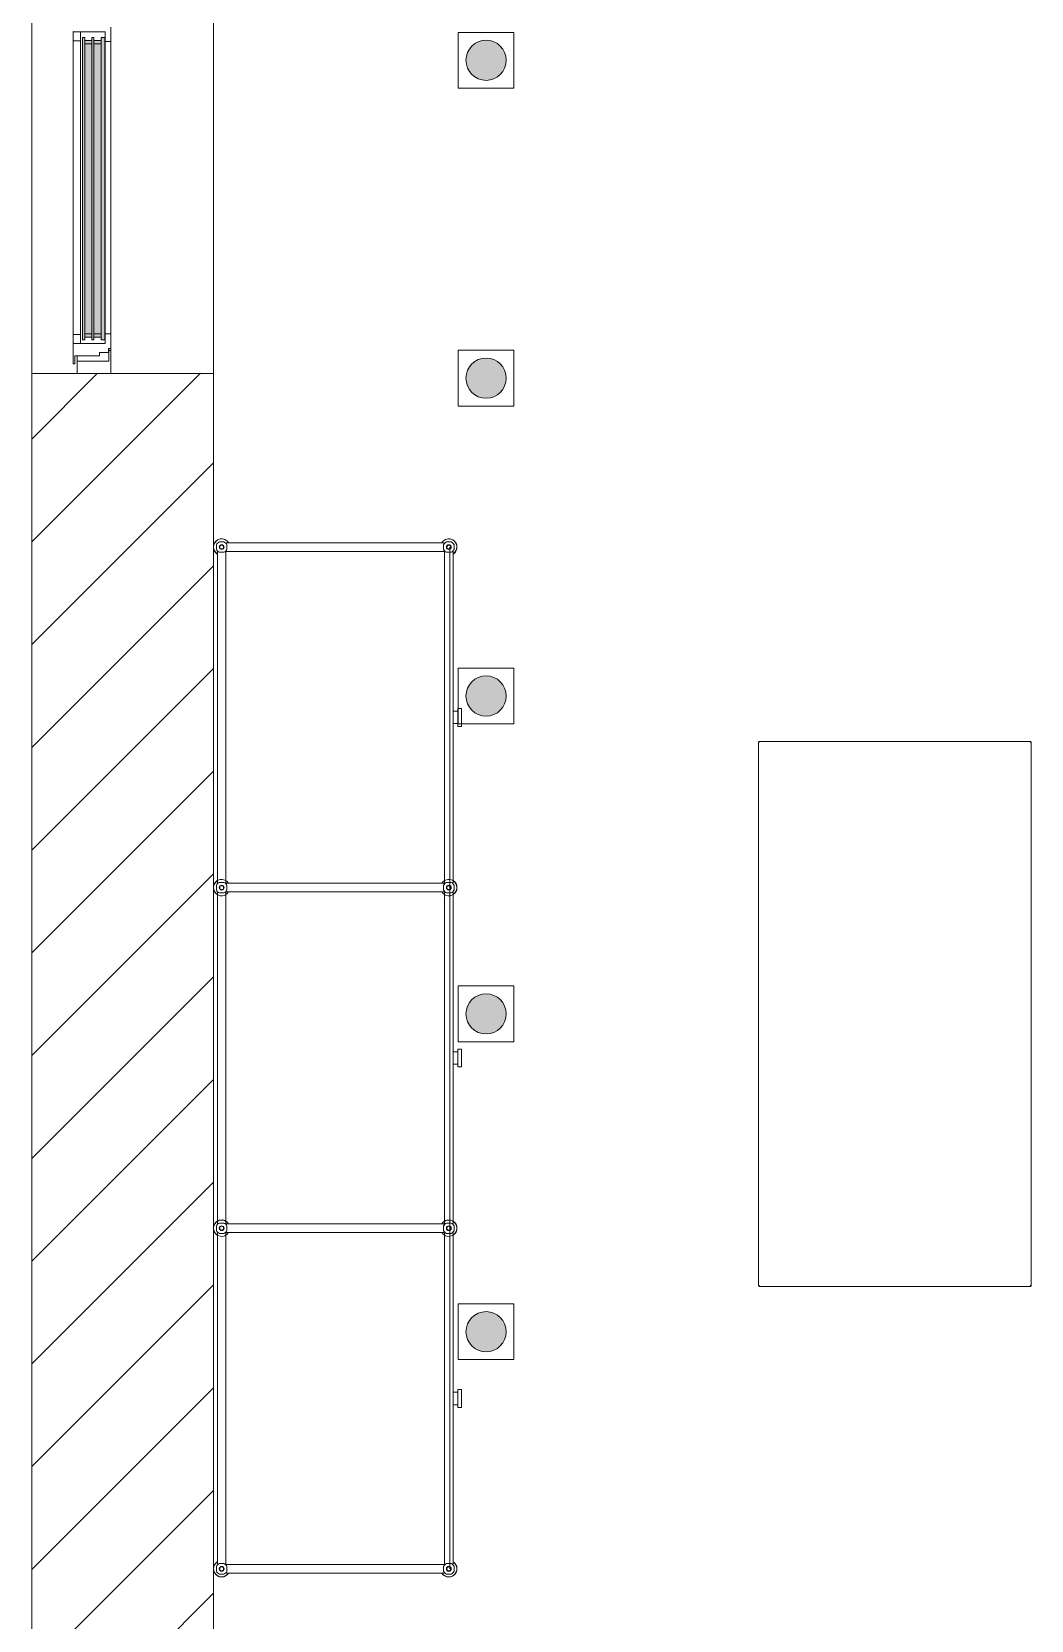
# Model space of a CAD drawing. Header units: millimetres. Extents: x 1680 to 166026, y 35966 to 91121.
# Drawn here: x 124690 to 126890, y 50130 to 53628 of the extents above; entities that cross this region are included whole.
import ezdxf

# ---------------------------------------------------------------- set-up
doc = ezdxf.new("R2010")
doc.units = ezdxf.units.MM
doc.linetypes.add('Dash', pattern=[6, 3, -3])
for name, color, linetype, lineweight in [('A-DETL-GENF', 252, 'Continuous', 18), ('A-GLAZ', 151, 'Continuous', 18), ('I-Furn', 252, 'Continuous', 13), ('I-FURN-HDLN', 252, 'Dash', 18)]:
    doc.layers.add(name, color=color, linetype=linetype, lineweight=lineweight)

# ---------------------------------------------------------------- blocks, each defined once
blk = doc.blocks.new('plan')
at = {"layer": 'A-GLAZ', "lineweight": 20, "true_color": 0x939598}
h = blk.add_hatch(color=252, dxfattribs=at)
h.paths.add_polyline_path([(495788.6, -206008.2), (495788.6, -205342.2), (495783.6, -205342.2), (495783.6, -206008.2)], flags=0)
h.paths.add_polyline_path([(495804.6, -206008.2), (495808.6, -206008.2), (495808.6, -205342.2), (495804.6, -205342.2), (495804.6, -205992.5)], flags=0)
h.paths.add_polyline_path([(495832.6, -206008.2), (495832.6, -205342.2), (495824.6, -205342.2), (495824.6, -206008.2)], flags=0)
h = blk.add_hatch(color=252, dxfattribs=at)
h.paths.add_polyline_path([(495804.6, -206001.7), (495804.6, -205994.7), (495788.6, -205994.7), (495788.6, -206001.7)], flags=0)
h.paths.add_polyline_path([(495808.6, -206001.7), (495824.6, -206001.7), (495824.6, -205994.7), (495808.6, -205994.7)], flags=0)
h.paths.add_polyline_path([(495808.6, -205355.8), (495824.6, -205355.8), (495824.6, -205348.8), (495808.6, -205348.8)], flags=0)
h.paths.add_polyline_path([(495788.6, -205355.8), (495804.6, -205355.8), (495804.6, -205348.8), (495788.6, -205348.8)], flags=0)
for points in [[(495804.6, -205994.7), (495804.6, -205355.8), (495788.6, -205355.8), (495788.6, -205994.7)], [(495824.6, -205994.7), (495824.6, -205355.8), (495808.6, -205355.8), (495808.6, -205994.7)]]:
    blk.add_hatch(color=252, dxfattribs=at).paths.add_polyline_path(points, flags=0)
at = {"color": 252, "lineweight": 20, "true_color": 0x939598}
for p, q in [((495672.1, -206082.2), (495672.1, -204482.2)), ((496072.1, -204482.2), (496072.1, -206082.2)), ((495772.9, -206082.2), (495672.1, -206082.2)), ((495672.1, -206082.2), (495672.1, -208962.2)), ((496072.1, -206082.2), (495845.3, -206082.2)), ((496072.1, -208962.2), (496072.1, -206082.2))]:
    blk.add_line(p, q, dxfattribs=at)
at = {"color": 252, "linetype": 'Continuous', "lineweight": 20, "true_color": 0x939598}
for p, q in [((495672.1, -206226.5), (495816.4, -206082.2)), ((495672.1, -206452.8), (496042.6, -206082.2)), ((495672.1, -206679), (496072.1, -206279)), ((495672.1, -206905.3), (496072.1, -206505.3)), ((495672.1, -207131.6), (496072.1, -206731.6)), ((495672.1, -207357.9), (496072.1, -206957.9)), ((495672.1, -207584.1), (496072.1, -207184.1)), ((495672.1, -207810.4), (496072.1, -207410.4)), ((495672.1, -208036.7), (496072.1, -207636.7)), ((495672.1, -208263), (496072.1, -207863)), ((495672.1, -208489.2), (496072.1, -208089.2)), ((495672.1, -208715.5), (496072.1, -208315.5)), ((495672.1, -208941.8), (496072.1, -208541.8)), ((495877.9, -208962.2), (496072.1, -208768))]:
    blk.add_line(p, q, dxfattribs=at)
at = {"layer": 'A-DETL-GENF', "color": 252, "lineweight": 20, "true_color": 0x939598}
for p, q in [((496078.7, -206459.2), (496078.7, -206469.2)), ((496078.7, -206459.2), (496078.7, -206469.2)), ((496078.7, -206459.2), (496078.7, -206469.2)), ((496080.6, -206475.3), (496082.1, -206473.8)), ((496080.6, -206475.3), (496082.1, -206473.8)), ((496080.6, -206475.3), (496082.1, -206473.8)), ((496080.6, -207202.8), (496080.6, -206475.3)), ((496080.6, -207202.8), (496080.6, -206475.3)), ((496080.6, -207202.8), (496080.6, -206475.3)), ((496095.1, -206452.8), (496085.1, -206452.8)), ((496095.1, -206452.8), (496085.1, -206452.8)), ((496095.1, -206452.8), (496085.1, -206452.8)), ((496085.1, -206475.7), (496095.1, -206475.7)), ((496085.1, -206475.7), (496095.1, -206475.7)), ((496085.1, -206475.7), (496095.1, -206475.7)), ((496099.6, -206475.3), (496098.1, -206473.8)), ((496099.6, -206475.3), (496098.1, -206473.8)), ((496099.6, -206475.3), (496098.1, -206473.8)), ((496099.6, -207202.8), (496099.6, -206475.3)), ((496099.6, -207202.8), (496099.6, -206475.3)), ((496099.6, -207202.8), (496099.6, -206475.3)), ((496101.5, -206454.7), (496099.9, -206456.4)), ((496101.5, -206454.7), (496099.9, -206456.4)), ((496101.5, -206454.7), (496099.9, -206456.4)), ((496101.6, -206473.7), (496099.9, -206472.1)), ((496101.6, -206473.7), (496099.9, -206472.1)), ((496101.6, -206473.7), (496099.9, -206472.1)), ((496101.5, -206454.7), (496105.4, -206454.7)), ((496101.5, -206454.7), (496578.7, -206454.7)), ((496101.5, -206454.7), (496578.7, -206454.7)), ((496101.5, -206454.7), (496105.4, -206454.7)), ((496101.5, -206454.7), (496578.7, -206454.7)), ((496101.5, -206454.7), (496578.7, -206454.7)), ((496101.5, -206454.7), (496105.4, -206454.7)), ((496101.5, -206454.7), (496578.7, -206454.7)), ((496101.5, -206454.7), (496578.7, -206454.7)), ((496101.6, -206469.2), (496101.6, -206459.2)), ((496101.6, -206469.2), (496101.6, -206459.2)), ((496101.6, -206469.2), (496101.6, -206459.2)), ((496101.6, -206473.7), (496105.4, -206473.7)), ((496101.6, -206473.7), (496578.7, -206473.7)), ((496101.6, -206473.7), (496105.4, -206473.7)), ((496101.6, -206473.7), (496578.7, -206473.7)), ((496101.6, -206473.7), (496105.4, -206473.7)), ((496101.6, -206473.7), (496578.7, -206473.7)), ((496578.7, -206454.7), (496580.4, -206456.4)), ((496578.7, -206454.7), (496580.4, -206456.4)), ((496578.7, -206454.7), (496580.4, -206456.4)), ((496578.7, -206459.2), (496578.7, -206469.2)), ((496578.7, -206459.2), (496578.7, -206469.2)), ((496578.7, -206459.2), (496578.7, -206469.2)), ((496578.7, -206473.7), (496580.4, -206472.1)), ((496578.7, -206473.7), (496580.4, -206472.1)), ((496578.7, -206473.7), (496580.4, -206472.1)), ((496580.6, -206475.9), (496582.5, -206474.1)), ((496580.6, -206475.9), (496582.5, -206474.1)), ((496580.6, -206475.9), (496582.5, -206474.1)), ((496580.6, -207202.8), (496580.6, -206475.9)), ((496580.6, -207202.8), (496580.6, -206475.9)), ((496580.6, -207202.8), (496580.6, -206475.9)), ((496595.1, -206452.8), (496585.1, -206452.8)), ((496595.1, -206452.8), (496585.1, -206452.8)), ((496595.1, -206452.8), (496585.1, -206452.8)), ((496585.1, -206475.7), (496595.1, -206475.7)), ((496585.1, -206475.7), (496595.1, -206475.7)), ((496585.1, -206475.7), (496595.1, -206475.7)), ((496599.6, -206475.3), (496598.1, -206473.8)), ((496599.6, -206475.3), (496598.1, -206473.8)), ((496599.6, -206475.3), (496598.1, -206473.8)), ((496599.6, -207202.8), (496599.6, -206475.3)), ((496599.6, -207202.8), (496599.6, -206475.3)), ((496599.6, -206825.5), (496599.6, -206475.3)), ((496601.6, -206469.2), (496601.6, -206459.2)), ((496601.6, -206469.2), (496601.6, -206459.2)), ((496601.6, -206469.2), (496601.6, -206459.2)), ((496599.6, -207202.8), (496599.6, -206853.1)), ((496078.7, -207209.2), (496078.7, -207219.2)), ((496078.7, -207209.2), (496078.7, -207219.2)), ((496078.7, -207209.2), (496078.7, -207219.2)), ((496078.7, -207209.2), (496078.7, -207219.2)), ((496078.7, -207209.2), (496078.7, -207219.2)), ((496078.7, -207209.2), (496078.7, -207219.2)), ((496080.6, -207202.8), (496082.3, -207204.5)), ((496080.6, -207202.8), (496082.3, -207204.5)), ((496080.6, -207202.8), (496082.3, -207204.5)), ((496095.1, -207202.8), (496085.1, -207202.8)), ((496095.1, -207202.8), (496085.1, -207202.8)), ((496095.1, -207202.8), (496085.1, -207202.8)), ((496095.1, -207202.8), (496085.1, -207202.8)), ((496095.1, -207202.8), (496085.1, -207202.8)), ((496095.1, -207202.8), (496085.1, -207202.8)), ((496099.6, -207202.8), (496098, -207204.5)), ((496099.6, -207202.8), (496098, -207204.5)), ((496099.6, -207202.8), (496098, -207204.5)), ((496101.5, -207204.7), (496099.9, -207206.4)), ((496101.5, -207204.7), (496099.9, -207206.4)), ((496101.5, -207204.7), (496099.9, -207206.4)), ((496101.5, -207204.7), (496099.9, -207206.4)), ((496101.5, -207204.7), (496099.9, -207206.4)), ((496101.5, -207204.7), (496099.9, -207206.4)), ((496101.5, -207204.7), (496578.7, -207204.7)), ((496101.5, -207204.7), (496578.7, -207204.7)), ((496101.5, -207204.7), (496578.7, -207204.7)), ((496101.5, -207204.7), (496105.4, -207204.7)), ((496101.5, -207204.7), (496578.7, -207204.7)), ((496101.5, -207204.7), (496578.7, -207204.7)), ((496101.5, -207204.7), (496105.4, -207204.7)), ((496101.5, -207204.7), (496578.7, -207204.7)), ((496101.5, -207204.7), (496578.7, -207204.7)), ((496101.5, -207204.7), (496105.4, -207204.7)), ((496101.5, -207204.7), (496578.7, -207204.7)), ((496101.5, -207204.7), (496578.7, -207204.7)), ((496101.6, -207219.2), (496101.6, -207209.2)), ((496101.6, -207219.2), (496101.6, -207209.2)), ((496101.6, -207219.2), (496101.6, -207209.2)), ((496101.6, -207219.2), (496101.6, -207209.2)), ((496101.6, -207219.2), (496101.6, -207209.2)), ((496101.6, -207219.2), (496101.6, -207209.2)), ((496578.7, -207204.7), (496580.4, -207206.4)), ((496578.7, -207204.7), (496580.4, -207206.4)), ((496578.7, -207204.7), (496580.4, -207206.4)), ((496578.7, -207204.7), (496580.4, -207206.4)), ((496578.7, -207204.7), (496580.4, -207206.4)), ((496578.7, -207204.7), (496580.4, -207206.4)), ((496578.7, -207209.2), (496578.7, -207219.2)), ((496578.7, -207209.2), (496578.7, -207219.2)), ((496578.7, -207209.2), (496578.7, -207219.2)), ((496578.7, -207209.2), (496578.7, -207219.2)), ((496578.7, -207209.2), (496578.7, -207219.2)), ((496578.7, -207209.2), (496578.7, -207219.2)), ((496580.6, -207202.8), (496582.3, -207204.5)), ((496580.6, -207202.8), (496582.3, -207204.5)), ((496580.6, -207202.8), (496582.3, -207204.5)), ((496595.1, -207202.8), (496585.1, -207202.8)), ((496595.1, -207202.8), (496585.1, -207202.8)), ((496595.1, -207202.8), (496585.1, -207202.8)), ((496595.1, -207202.8), (496585.1, -207202.8)), ((496595.1, -207202.8), (496585.1, -207202.8)), ((496595.1, -207202.8), (496585.1, -207202.8)), ((496599.6, -207202.8), (496598, -207204.5)), ((496599.6, -207202.8), (496598, -207204.5)), ((496599.6, -207202.8), (496598, -207204.5)), ((496601.6, -207219.2), (496601.6, -207209.2)), ((496601.6, -207219.2), (496601.6, -207209.2)), ((496601.6, -207219.2), (496601.6, -207209.2)), ((496601.6, -207219.2), (496601.6, -207209.2)), ((496601.6, -207219.2), (496601.6, -207209.2)), ((496601.6, -207219.2), (496601.6, -207209.2)), ((496080.6, -207225.3), (496082.1, -207223.8)), ((496080.6, -207225.3), (496082.1, -207223.8)), ((496080.6, -207225.3), (496082.1, -207223.8)), ((496080.6, -207952.8), (496080.6, -207225.3)), ((496080.6, -207952.8), (496080.6, -207225.3)), ((496080.6, -207952.8), (496080.6, -207225.3)), ((496085.1, -207225.7), (496095.1, -207225.7)), ((496085.1, -207225.7), (496095.1, -207225.7)), ((496085.1, -207225.7), (496095.1, -207225.7)), ((496085.1, -207225.7), (496095.1, -207225.7)), ((496085.1, -207225.7), (496095.1, -207225.7)), ((496085.1, -207225.7), (496095.1, -207225.7)), ((496099.6, -207225.3), (496098.1, -207223.8)), ((496099.6, -207225.3), (496098.1, -207223.8)), ((496099.6, -207225.3), (496098.1, -207223.8)), ((496099.6, -207952.8), (496099.6, -207225.3)), ((496099.6, -207952.8), (496099.6, -207225.3)), ((496099.6, -207952.8), (496099.6, -207225.3)), ((496101.5, -207223.7), (496099.8, -207222.1)), ((496101.5, -207223.7), (496099.8, -207222.1)), ((496101.5, -207223.7), (496099.8, -207222.1)), ((496101.6, -207223.7), (496099.9, -207222.1)), ((496101.6, -207223.7), (496099.9, -207222.1)), ((496101.6, -207223.7), (496099.9, -207222.1)), ((496101.5, -207223.7), (496578.7, -207223.7)), ((496101.5, -207223.7), (496578.7, -207223.7)), ((496101.5, -207223.7), (496578.7, -207223.7)), ((496101.6, -207223.7), (496105.4, -207223.7)), ((496101.6, -207223.7), (496578.7, -207223.7)), ((496101.6, -207223.7), (496105.4, -207223.7)), ((496101.6, -207223.7), (496578.7, -207223.7)), ((496101.6, -207223.7), (496105.4, -207223.7)), ((496101.6, -207223.7), (496578.7, -207223.7)), ((496578.7, -207223.7), (496580.4, -207222.1)), ((496578.7, -207223.7), (496580.4, -207222.1)), ((496578.7, -207223.7), (496580.4, -207222.1)), ((496578.7, -207223.7), (496580.4, -207222.1)), ((496578.7, -207223.7), (496580.4, -207222.1)), ((496578.7, -207223.7), (496580.4, -207222.1)), ((496580.6, -207225.9), (496582.5, -207224.1)), ((496580.6, -207225.9), (496582.5, -207224.1)), ((496580.6, -207225.9), (496582.5, -207224.1)), ((496580.6, -207952.8), (496580.6, -207225.9)), ((496580.6, -207952.8), (496580.6, -207225.9)), ((496580.6, -207952.8), (496580.6, -207225.9)), ((496585.1, -207225.7), (496595.1, -207225.7)), ((496585.1, -207225.7), (496595.1, -207225.7)), ((496585.1, -207225.7), (496595.1, -207225.7)), ((496585.1, -207225.7), (496595.1, -207225.7)), ((496585.1, -207225.7), (496595.1, -207225.7)), ((496585.1, -207225.7), (496595.1, -207225.7)), ((496599.6, -207225.3), (496598.1, -207223.8)), ((496599.6, -207225.3), (496598.1, -207223.8)), ((496599.6, -207225.3), (496598.1, -207223.8)), ((496599.6, -207952.8), (496599.6, -207225.3)), ((496599.6, -207952.8), (496599.6, -207225.3)), ((496599.6, -207575.5), (496599.6, -207225.3)), ((496599.6, -207952.8), (496599.6, -207603.1)), ((496080.6, -207952.8), (496082.3, -207954.5)), ((496080.6, -207952.8), (496082.3, -207954.5)), ((496080.6, -207952.8), (496082.3, -207954.5)), ((496095.1, -207952.8), (496085.1, -207952.8)), ((496095.1, -207952.8), (496085.1, -207952.8)), ((496095.1, -207952.8), (496085.1, -207952.8)), ((496095.1, -207952.8), (496085.1, -207952.8)), ((496095.1, -207952.8), (496085.1, -207952.8)), ((496095.1, -207952.8), (496085.1, -207952.8)), ((496099.6, -207952.8), (496098, -207954.5)), ((496099.6, -207952.8), (496098, -207954.5)), ((496099.6, -207952.8), (496098, -207954.5)), ((496101.5, -207954.7), (496099.9, -207956.4)), ((496101.5, -207954.7), (496099.9, -207956.4)), ((496101.5, -207954.7), (496099.9, -207956.4)), ((496101.5, -207954.7), (496099.9, -207956.4)), ((496101.5, -207954.7), (496099.9, -207956.4)), ((496101.5, -207954.7), (496099.9, -207956.4)), ((496101.5, -207954.7), (496578.7, -207954.7)), ((496101.5, -207954.7), (496578.7, -207954.7)), ((496101.5, -207954.7), (496578.7, -207954.7)), ((496101.5, -207954.7), (496105.4, -207954.7)), ((496101.5, -207954.7), (496578.7, -207954.7)), ((496101.5, -207954.7), (496578.7, -207954.7)), ((496101.5, -207954.7), (496105.4, -207954.7)), ((496101.5, -207954.7), (496578.7, -207954.7)), ((496101.5, -207954.7), (496578.7, -207954.7)), ((496101.5, -207954.7), (496105.4, -207954.7)), ((496101.5, -207954.7), (496578.7, -207954.7)), ((496101.5, -207954.7), (496578.7, -207954.7)), ((496578.7, -207954.7), (496580.4, -207956.4)), ((496578.7, -207954.7), (496580.4, -207956.4)), ((496578.7, -207954.7), (496580.4, -207956.4)), ((496578.7, -207954.7), (496580.4, -207956.4)), ((496578.7, -207954.7), (496580.4, -207956.4)), ((496578.7, -207954.7), (496580.4, -207956.4)), ((496580.6, -207952.8), (496582.3, -207954.5)), ((496580.6, -207952.8), (496582.3, -207954.5)), ((496580.6, -207952.8), (496582.3, -207954.5)), ((496595.1, -207952.8), (496585.1, -207952.8)), ((496595.1, -207952.8), (496585.1, -207952.8)), ((496595.1, -207952.8), (496585.1, -207952.8)), ((496595.1, -207952.8), (496585.1, -207952.8)), ((496595.1, -207952.8), (496585.1, -207952.8)), ((496595.1, -207952.8), (496585.1, -207952.8)), ((496599.6, -207952.8), (496598, -207954.5)), ((496599.6, -207952.8), (496598, -207954.5)), ((496599.6, -207952.8), (496598, -207954.5)), ((496078.7, -207959.2), (496078.7, -207969.2)), ((496078.7, -207959.2), (496078.7, -207969.2)), ((496078.7, -207959.2), (496078.7, -207969.2)), ((496078.7, -207959.2), (496078.7, -207969.2)), ((496078.7, -207959.2), (496078.7, -207969.2)), ((496078.7, -207959.2), (496078.7, -207969.2)), ((496080.6, -207975.3), (496082.1, -207973.8)), ((496080.6, -207975.3), (496082.1, -207973.8)), ((496080.6, -207975.3), (496082.1, -207973.8)), ((496080.6, -208702.8), (496080.6, -207975.3)), ((496080.6, -208702.8), (496080.6, -207975.3)), ((496080.6, -208702.8), (496080.6, -207975.3)), ((496085.1, -207975.7), (496095.1, -207975.7)), ((496085.1, -207975.7), (496095.1, -207975.7)), ((496085.1, -207975.7), (496095.1, -207975.7)), ((496085.1, -207975.7), (496095.1, -207975.7)), ((496085.1, -207975.7), (496095.1, -207975.7)), ((496085.1, -207975.7), (496095.1, -207975.7)), ((496099.6, -207975.3), (496098.1, -207973.8)), ((496099.6, -207975.3), (496098.1, -207973.8)), ((496099.6, -207975.3), (496098.1, -207973.8)), ((496099.6, -208702.8), (496099.6, -207975.3)), ((496099.6, -208702.8), (496099.6, -207975.3)), ((496099.6, -208702.8), (496099.6, -207975.3)), ((496101.5, -207973.7), (496099.8, -207972.1)), ((496101.5, -207973.7), (496099.8, -207972.1)), ((496101.5, -207973.7), (496099.8, -207972.1)), ((496101.6, -207973.7), (496099.9, -207972.1)), ((496101.6, -207973.7), (496099.9, -207972.1)), ((496101.6, -207973.7), (496099.9, -207972.1)), ((496101.5, -207973.7), (496578.7, -207973.7)), ((496101.5, -207973.7), (496578.7, -207973.7)), ((496101.5, -207973.7), (496578.7, -207973.7)), ((496101.6, -207969.2), (496101.6, -207959.2)), ((496101.6, -207969.2), (496101.6, -207959.2)), ((496101.6, -207969.2), (496101.6, -207959.2)), ((496101.6, -207969.2), (496101.6, -207959.2)), ((496101.6, -207969.2), (496101.6, -207959.2)), ((496101.6, -207969.2), (496101.6, -207959.2)), ((496101.6, -207973.7), (496105.4, -207973.7)), ((496101.6, -207973.7), (496578.7, -207973.7)), ((496101.6, -207973.7), (496105.4, -207973.7)), ((496101.6, -207973.7), (496578.7, -207973.7)), ((496101.6, -207973.7), (496105.4, -207973.7)), ((496101.6, -207973.7), (496578.7, -207973.7)), ((496578.7, -207959.2), (496578.7, -207969.2)), ((496578.7, -207959.2), (496578.7, -207969.2)), ((496578.7, -207959.2), (496578.7, -207969.2)), ((496578.7, -207959.2), (496578.7, -207969.2)), ((496578.7, -207959.2), (496578.7, -207969.2)), ((496578.7, -207959.2), (496578.7, -207969.2)), ((496578.7, -207973.7), (496580.4, -207972.1)), ((496578.7, -207973.7), (496580.4, -207972.1)), ((496578.7, -207973.7), (496580.4, -207972.1)), ((496578.7, -207973.7), (496580.4, -207972.1)), ((496578.7, -207973.7), (496580.4, -207972.1)), ((496578.7, -207973.7), (496580.4, -207972.1)), ((496580.6, -207975.9), (496582.5, -207974.1)), ((496580.6, -207975.9), (496582.5, -207974.1)), ((496580.6, -207975.9), (496582.5, -207974.1)), ((496580.6, -208702.8), (496580.6, -207975.9)), ((496580.6, -208702.8), (496580.6, -207975.9)), ((496580.6, -208702.8), (496580.6, -207975.9)), ((496585.1, -207975.7), (496595.1, -207975.7)), ((496585.1, -207975.7), (496595.1, -207975.7)), ((496585.1, -207975.7), (496595.1, -207975.7)), ((496585.1, -207975.7), (496595.1, -207975.7)), ((496585.1, -207975.7), (496595.1, -207975.7)), ((496585.1, -207975.7), (496595.1, -207975.7)), ((496599.6, -207975.3), (496598.1, -207973.8)), ((496599.6, -207975.3), (496598.1, -207973.8)), ((496599.6, -207975.3), (496598.1, -207973.8)), ((496599.6, -208702.8), (496599.6, -207975.3)), ((496599.6, -208702.8), (496599.6, -207975.3)), ((496599.6, -208325.5), (496599.6, -207975.3)), ((496601.6, -207969.2), (496601.6, -207959.2)), ((496601.6, -207969.2), (496601.6, -207959.2)), ((496601.6, -207969.2), (496601.6, -207959.2)), ((496601.6, -207969.2), (496601.6, -207959.2)), ((496601.6, -207969.2), (496601.6, -207959.2)), ((496601.6, -207969.2), (496601.6, -207959.2)), ((496599.6, -208702.8), (496599.6, -208353.1)), ((496078.7, -208709.2), (496078.7, -208719.2)), ((496078.7, -208709.2), (496078.7, -208719.2)), ((496078.7, -208709.2), (496078.7, -208719.2)), ((496080.6, -208702.8), (496082.3, -208704.5)), ((496080.6, -208702.8), (496082.3, -208704.5)), ((496080.6, -208702.8), (496082.3, -208704.5)), ((496095.1, -208702.8), (496085.1, -208702.8)), ((496095.1, -208702.8), (496085.1, -208702.8)), ((496095.1, -208702.8), (496085.1, -208702.8)), ((496085.1, -208725.7), (496095.1, -208725.7)), ((496085.1, -208725.7), (496095.1, -208725.7)), ((496085.1, -208725.7), (496095.1, -208725.7)), ((496099.6, -208702.8), (496098, -208704.5)), ((496099.6, -208702.8), (496098, -208704.5)), ((496099.6, -208702.8), (496098, -208704.5)), ((496101.5, -208723.7), (496099.8, -208722.1)), ((496101.5, -208723.7), (496099.8, -208722.1)), ((496101.5, -208723.7), (496099.8, -208722.1)), ((496101.5, -208704.7), (496099.9, -208706.4)), ((496101.5, -208704.7), (496099.9, -208706.4)), ((496101.5, -208704.7), (496099.9, -208706.4)), ((496101.5, -208704.7), (496578.7, -208704.7)), ((496101.5, -208704.7), (496578.7, -208704.7)), ((496101.5, -208704.7), (496578.7, -208704.7)), ((496101.5, -208723.7), (496578.7, -208723.7)), ((496101.5, -208723.7), (496578.7, -208723.7)), ((496101.5, -208723.7), (496578.7, -208723.7)), ((496101.6, -208719.2), (496101.6, -208709.2)), ((496101.6, -208719.2), (496101.6, -208709.2)), ((496101.6, -208719.2), (496101.6, -208709.2)), ((496578.7, -208704.7), (496580.4, -208706.4)), ((496578.7, -208704.7), (496580.4, -208706.4)), ((496578.7, -208704.7), (496580.4, -208706.4)), ((496578.7, -208709.2), (496578.7, -208719.2)), ((496578.7, -208709.2), (496578.7, -208719.2)), ((496578.7, -208709.2), (496578.7, -208719.2)), ((496578.7, -208723.7), (496580.4, -208722.1)), ((496578.7, -208723.7), (496580.4, -208722.1)), ((496578.7, -208723.7), (496580.4, -208722.1)), ((496580.6, -208702.8), (496582.3, -208704.5)), ((496580.6, -208702.8), (496582.3, -208704.5)), ((496580.6, -208702.8), (496582.3, -208704.5)), ((496595.1, -208702.8), (496585.1, -208702.8)), ((496595.1, -208702.8), (496585.1, -208702.8)), ((496595.1, -208702.8), (496585.1, -208702.8)), ((496585.1, -208725.7), (496595.1, -208725.7)), ((496585.1, -208725.7), (496595.1, -208725.7)), ((496585.1, -208725.7), (496595.1, -208725.7)), ((496599.6, -208702.8), (496598, -208704.5)), ((496599.6, -208702.8), (496598, -208704.5)), ((496599.6, -208702.8), (496598, -208704.5)), ((496601.6, -208719.2), (496601.6, -208709.2)), ((496601.6, -208719.2), (496601.6, -208709.2)), ((496601.6, -208719.2), (496601.6, -208709.2))]:
    blk.add_line(p, q, dxfattribs=at)
for centre, radius, start, end in [((496090.1, -206463.9), 18, 31.8749, 238.1115), ((496090.1, -206464.2), 18, 121.8749, 238.1251), ((496090.1, -206464.2), 18, 31.8749, 148.1251), ((496590.1, -206463.9), 18, 301.8737, 148.1251), ((496590.1, -206464.2), 18, 31.8891, 148.1109), ((496590.1, -206464.2), 18, 301.8601, 58.1399), ((496090.2, -206464.3), 12.6, 113.7911, 156.2089), ((496090.2, -206464.3), 12.6, 113.7911, 156.2089), ((496090.2, -206464.3), 12.6, 113.7911, 156.2089), ((496090.3, -206464.1), 12.7, 203.9393, 246.0607), ((496090.3, -206464.1), 12.7, 203.9393, 246.0607), ((496090.3, -206464.1), 12.7, 203.9393, 246.0607), ((496090.2, -206464.2), 5.27, 90, 270), ((496090.2, -206464.2), 5.27, 90, 270), ((496090.2, -206464.2), 5.27, 90, 270), ((496090.2, -206464.2), 4.27, 90, 270), ((496090.2, -206464.2), 4.27, 90, 270), ((496090.2, -206464.2), 4.27, 90, 270), ((496090.2, -206464.2), 5.27, 270, 90), ((496090.2, -206464.2), 5.27, 270, 90), ((496090.2, -206464.2), 5.27, 270, 90), ((496090.2, -206464.2), 4.27, 270, 90), ((496090.2, -206464.2), 4.27, 270, 90), ((496090.2, -206464.2), 4.27, 270, 90), ((496090.2, -206464.2), 12.4, 23.3761, 66.6239), ((496090.2, -206464.2), 12.4, 23.3761, 66.6239), ((496090.2, -206464.2), 12.4, 23.3761, 66.6239), ((496090, -206464.1), 12.7, 293.9382, 336.0618), ((496090, -206464.1), 12.7, 293.9382, 336.0618), ((496090, -206464.1), 12.7, 293.9382, 336.0618), ((496590.2, -206464.3), 12.6, 113.7911, 156.2089), ((496590.2, -206464.3), 12.6, 113.7911, 156.2089), ((496590.2, -206464.3), 12.6, 113.7911, 156.2089), ((496590.3, -206464.1), 12.7, 203.9393, 246.0607), ((496590.3, -206464.1), 12.7, 203.9393, 246.0607), ((496590.3, -206464.1), 12.7, 203.9393, 246.0607), ((496590.2, -206464.2), 5.27, 90, 270), ((496590.2, -206464.2), 5.27, 90, 270), ((496590.2, -206464.2), 5.27, 90, 270), ((496590.2, -206464.2), 4.27, 90, 270), ((496590.2, -206464.2), 4.27, 90, 270), ((496590.2, -206464.2), 4.27, 90, 270), ((496590.2, -206464.2), 5.27, 270, 90), ((496590.2, -206464.2), 5.27, 270, 90), ((496590.2, -206464.2), 5.27, 270, 90), ((496590.2, -206464.2), 4.27, 270, 90), ((496590.2, -206464.2), 4.27, 270, 90), ((496590.2, -206464.2), 4.27, 270, 90), ((496590.2, -206464.2), 12.4, 23.3761, 66.6239), ((496590.2, -206464.2), 12.4, 23.3761, 66.6239), ((496590.2, -206464.2), 12.4, 23.3761, 66.6239), ((496590, -206464.1), 12.7, 293.9382, 336.0618), ((496590, -206464.1), 12.7, 293.9382, 336.0618), ((496590, -206464.1), 12.7, 293.9382, 336.0618), ((496090.1, -207213.9), 18, 31.8749, 238.1115), ((496090.1, -207213.9), 18, 121.8749, 238.1251), ((496090.1, -207214.2), 18, 121.8885, 328.1251), ((496090.1, -207214.2), 18, 121.8749, 238.1251), ((496090.2, -207214.3), 12.6, 113.7911, 156.2089), ((496090.2, -207214.3), 12.6, 113.7911, 156.2089), ((496090.2, -207214.3), 12.6, 113.7911, 156.2089), ((496090.2, -207214.3), 12.6, 113.7911, 156.2089), ((496090.2, -207214.3), 12.6, 113.7911, 156.2089), ((496090.2, -207214.3), 12.6, 113.7911, 156.2089), ((496090.3, -207214.1), 12.7, 203.9393, 246.0607), ((496090.3, -207214.1), 12.7, 203.9393, 246.0607), ((496090.3, -207214.1), 12.7, 203.9393, 246.0607), ((496090.3, -207214.1), 12.7, 203.9393, 246.0607), ((496090.3, -207214.1), 12.7, 203.9393, 246.0607), ((496090.3, -207214.1), 12.7, 203.9393, 246.0607), ((496090.2, -207214.2), 5.27, 90, 270), ((496090.2, -207214.2), 5.27, 90, 270), ((496090.2, -207214.2), 5.27, 90, 270), ((496090.2, -207214.2), 5.27, 90, 270), ((496090.2, -207214.2), 5.27, 90, 270), ((496090.2, -207214.2), 5.27, 90, 270), ((496090.2, -207214.2), 4.27, 90, 270), ((496090.2, -207214.2), 4.27, 90, 270), ((496090.2, -207214.2), 4.27, 90, 270), ((496090.2, -207214.2), 4.27, 90, 270), ((496090.2, -207214.2), 4.27, 90, 270), ((496090.2, -207214.2), 4.27, 90, 270), ((496090.2, -207214.2), 5.27, 270, 90), ((496090.2, -207214.2), 5.27, 270, 90), ((496090.2, -207214.2), 5.27, 270, 90), ((496090.2, -207214.2), 5.27, 270, 90), ((496090.2, -207214.2), 5.27, 270, 90), ((496090.2, -207214.2), 5.27, 270, 90), ((496090.2, -207214.2), 4.27, 270, 90), ((496090.2, -207214.2), 4.27, 270, 90), ((496090.2, -207214.2), 4.27, 270, 90), ((496090.2, -207214.2), 4.27, 270, 90), ((496090.2, -207214.2), 4.27, 270, 90), ((496090.2, -207214.2), 4.27, 270, 90), ((496090.2, -207214.2), 12.4, 23.3761, 66.6239), ((496090.2, -207214.2), 12.4, 23.3761, 66.6239), ((496090.2, -207214.2), 12.4, 23.3761, 66.6239), ((496090.2, -207214.2), 12.4, 23.3761, 66.6239), ((496090.2, -207214.2), 12.4, 23.3761, 66.6239), ((496090.2, -207214.2), 12.4, 23.3761, 66.6239), ((496090, -207214.1), 12.7, 293.9382, 336.0618), ((496090, -207214.1), 12.7, 293.9382, 336.0618), ((496090, -207214.1), 12.7, 293.9382, 336.0618), ((496090, -207214.1), 12.7, 293.9382, 336.0618), ((496090, -207214.1), 12.7, 293.9382, 336.0618), ((496090, -207214.1), 12.7, 293.9382, 336.0618), ((496590.1, -207213.9), 18, 301.8737, 148.1251), ((496590.1, -207214.2), 18, 211.8749, 58.1263), ((496590.2, -207214.3), 12.6, 113.7911, 156.2089), ((496590.2, -207214.3), 12.6, 113.7911, 156.2089), ((496590.2, -207214.3), 12.6, 113.7911, 156.2089), ((496590.2, -207214.3), 12.6, 113.7911, 156.2089), ((496590.2, -207214.3), 12.6, 113.7911, 156.2089), ((496590.2, -207214.3), 12.6, 113.7911, 156.2089), ((496590.3, -207214.1), 12.7, 203.9393, 246.0607), ((496590.3, -207214.1), 12.7, 203.9393, 246.0607), ((496590.3, -207214.1), 12.7, 203.9393, 246.0607), ((496590.3, -207214.1), 12.7, 203.9393, 246.0607), ((496590.3, -207214.1), 12.7, 203.9393, 246.0607), ((496590.3, -207214.1), 12.7, 203.9393, 246.0607), ((496590.2, -207214.2), 5.27, 90, 270), ((496590.2, -207214.2), 5.27, 90, 270), ((496590.2, -207214.2), 5.27, 90, 270), ((496590.2, -207214.2), 5.27, 90, 270), ((496590.2, -207214.2), 5.27, 90, 270), ((496590.2, -207214.2), 5.27, 90, 270), ((496590.2, -207214.2), 4.27, 90, 270), ((496590.2, -207214.2), 4.27, 90, 270), ((496590.2, -207214.2), 4.27, 90, 270), ((496590.2, -207214.2), 4.27, 90, 270), ((496590.2, -207214.2), 4.27, 90, 270), ((496590.2, -207214.2), 4.27, 90, 270), ((496590.2, -207214.2), 5.27, 270, 90), ((496590.2, -207214.2), 5.27, 270, 90), ((496590.2, -207214.2), 5.27, 270, 90), ((496590.2, -207214.2), 5.27, 270, 90), ((496590.2, -207214.2), 5.27, 270, 90), ((496590.2, -207214.2), 5.27, 270, 90), ((496590.2, -207214.2), 4.27, 270, 90), ((496590.2, -207214.2), 4.27, 270, 90), ((496590.2, -207214.2), 4.27, 270, 90), ((496590.2, -207214.2), 4.27, 270, 90), ((496590.2, -207214.2), 4.27, 270, 90), ((496590.2, -207214.2), 4.27, 270, 90), ((496590.2, -207214.2), 12.4, 23.3761, 66.6239), ((496590.2, -207214.2), 12.4, 23.3761, 66.6239), ((496590.2, -207214.2), 12.4, 23.3761, 66.6239), ((496590.2, -207214.2), 12.4, 23.3761, 66.6239), ((496590.2, -207214.2), 12.4, 23.3761, 66.6239), ((496590.2, -207214.2), 12.4, 23.3761, 66.6239), ((496590, -207214.1), 12.7, 293.9382, 336.0618), ((496590, -207214.1), 12.7, 293.9382, 336.0618), ((496590, -207214.1), 12.7, 293.9382, 336.0618), ((496590, -207214.1), 12.7, 293.9382, 336.0618), ((496590, -207214.1), 12.7, 293.9382, 336.0618), ((496590, -207214.1), 12.7, 293.9382, 336.0618), ((496590.1, -207213.9), 18, 301.8601, 58.1399), ((496590.1, -207214.2), 18, 301.8601, 58.1399), ((496090.1, -207963.9), 18, 31.8749, 238.1115), ((496090.1, -207963.9), 18, 121.8749, 238.1251), ((496090.1, -207964.2), 18, 121.8885, 328.1251), ((496090.1, -207964.2), 18, 121.8749, 238.1251), ((496090.1, -207964.2), 18, 31.8749, 148.1251), ((496090.2, -207964.3), 12.6, 113.7911, 156.2089), ((496090.2, -207964.3), 12.6, 113.7911, 156.2089), ((496090.2, -207964.3), 12.6, 113.7911, 156.2089), ((496090.2, -207964.3), 12.6, 113.7911, 156.2089), ((496090.2, -207964.3), 12.6, 113.7911, 156.2089), ((496090.2, -207964.3), 12.6, 113.7911, 156.2089), ((496090.2, -207964.2), 12.4, 23.3761, 66.6239), ((496090.2, -207964.2), 12.4, 23.3761, 66.6239), ((496090.2, -207964.2), 12.4, 23.3761, 66.6239), ((496090.2, -207964.2), 12.4, 23.3761, 66.6239), ((496090.2, -207964.2), 12.4, 23.3761, 66.6239), ((496090.2, -207964.2), 12.4, 23.3761, 66.6239), ((496590.1, -207963.9), 18, 301.8737, 148.1251), ((496590.1, -207964.2), 18, 31.8891, 148.1109), ((496590.1, -207964.2), 18, 211.8749, 58.1263), ((496590.2, -207964.3), 12.6, 113.7911, 156.2089), ((496590.2, -207964.3), 12.6, 113.7911, 156.2089), ((496590.2, -207964.3), 12.6, 113.7911, 156.2089), ((496590.2, -207964.3), 12.6, 113.7911, 156.2089), ((496590.2, -207964.3), 12.6, 113.7911, 156.2089), ((496590.2, -207964.3), 12.6, 113.7911, 156.2089), ((496590.2, -207964.2), 12.4, 23.3761, 66.6239), ((496590.2, -207964.2), 12.4, 23.3761, 66.6239), ((496590.2, -207964.2), 12.4, 23.3761, 66.6239), ((496590.2, -207964.2), 12.4, 23.3761, 66.6239), ((496590.2, -207964.2), 12.4, 23.3761, 66.6239), ((496590.2, -207964.2), 12.4, 23.3761, 66.6239), ((496590.1, -207963.9), 18, 301.8601, 58.1399), ((496590.1, -207964.2), 18, 301.8601, 58.1399), ((496090.3, -207964.1), 12.7, 203.9393, 246.0607), ((496090.3, -207964.1), 12.7, 203.9393, 246.0607), ((496090.3, -207964.1), 12.7, 203.9393, 246.0607), ((496090.3, -207964.1), 12.7, 203.9393, 246.0607), ((496090.3, -207964.1), 12.7, 203.9393, 246.0607), ((496090.3, -207964.1), 12.7, 203.9393, 246.0607), ((496090.2, -207964.2), 5.27, 90, 270), ((496090.2, -207964.2), 5.27, 90, 270), ((496090.2, -207964.2), 5.27, 90, 270), ((496090.2, -207964.2), 5.27, 90, 270), ((496090.2, -207964.2), 5.27, 90, 270), ((496090.2, -207964.2), 5.27, 90, 270), ((496090.2, -207964.2), 4.27, 90, 270), ((496090.2, -207964.2), 4.27, 90, 270), ((496090.2, -207964.2), 4.27, 90, 270), ((496090.2, -207964.2), 4.27, 90, 270), ((496090.2, -207964.2), 4.27, 90, 270), ((496090.2, -207964.2), 4.27, 90, 270), ((496090.2, -207964.2), 5.27, 270, 90), ((496090.2, -207964.2), 5.27, 270, 90), ((496090.2, -207964.2), 5.27, 270, 90), ((496090.2, -207964.2), 5.27, 270, 90), ((496090.2, -207964.2), 5.27, 270, 90), ((496090.2, -207964.2), 5.27, 270, 90), ((496090.2, -207964.2), 4.27, 270, 90), ((496090.2, -207964.2), 4.27, 270, 90), ((496090.2, -207964.2), 4.27, 270, 90), ((496090.2, -207964.2), 4.27, 270, 90), ((496090.2, -207964.2), 4.27, 270, 90), ((496090.2, -207964.2), 4.27, 270, 90), ((496090, -207964.1), 12.7, 293.9382, 336.0618), ((496090, -207964.1), 12.7, 293.9382, 336.0618), ((496090, -207964.1), 12.7, 293.9382, 336.0618), ((496090, -207964.1), 12.7, 293.9382, 336.0618), ((496090, -207964.1), 12.7, 293.9382, 336.0618), ((496090, -207964.1), 12.7, 293.9382, 336.0618), ((496590.3, -207964.1), 12.7, 203.9393, 246.0607), ((496590.3, -207964.1), 12.7, 203.9393, 246.0607), ((496590.3, -207964.1), 12.7, 203.9393, 246.0607), ((496590.3, -207964.1), 12.7, 203.9393, 246.0607), ((496590.3, -207964.1), 12.7, 203.9393, 246.0607), ((496590.3, -207964.1), 12.7, 203.9393, 246.0607), ((496590.2, -207964.2), 5.27, 90, 270), ((496590.2, -207964.2), 5.27, 90, 270), ((496590.2, -207964.2), 5.27, 90, 270), ((496590.2, -207964.2), 5.27, 90, 270), ((496590.2, -207964.2), 5.27, 90, 270), ((496590.2, -207964.2), 5.27, 90, 270), ((496590.2, -207964.2), 4.27, 90, 270), ((496590.2, -207964.2), 4.27, 90, 270), ((496590.2, -207964.2), 4.27, 90, 270), ((496590.2, -207964.2), 4.27, 90, 270), ((496590.2, -207964.2), 4.27, 90, 270), ((496590.2, -207964.2), 4.27, 90, 270), ((496590.2, -207964.2), 5.27, 270, 90), ((496590.2, -207964.2), 5.27, 270, 90), ((496590.2, -207964.2), 5.27, 270, 90), ((496590.2, -207964.2), 5.27, 270, 90), ((496590.2, -207964.2), 5.27, 270, 90), ((496590.2, -207964.2), 5.27, 270, 90), ((496590.2, -207964.2), 4.27, 270, 90), ((496590.2, -207964.2), 4.27, 270, 90), ((496590.2, -207964.2), 4.27, 270, 90), ((496590.2, -207964.2), 4.27, 270, 90), ((496590.2, -207964.2), 4.27, 270, 90), ((496590.2, -207964.2), 4.27, 270, 90), ((496590, -207964.1), 12.7, 293.9382, 336.0618), ((496590, -207964.1), 12.7, 293.9382, 336.0618), ((496590, -207964.1), 12.7, 293.9382, 336.0618), ((496590, -207964.1), 12.7, 293.9382, 336.0618), ((496590, -207964.1), 12.7, 293.9382, 336.0618), ((496590, -207964.1), 12.7, 293.9382, 336.0618), ((496090.1, -208713.9), 18, 121.8749, 238.1251), ((496090.1, -208714.2), 18, 121.8885, 328.1251), ((496090.1, -208714.2), 18, 211.8607, 328.1393), ((496090.2, -208714.3), 12.6, 113.7911, 156.2089), ((496090.2, -208714.3), 12.6, 113.7911, 156.2089), ((496090.2, -208714.3), 12.6, 113.7911, 156.2089), ((496090.3, -208714.1), 12.7, 203.9393, 246.0607), ((496090.3, -208714.1), 12.7, 203.9393, 246.0607), ((496090.3, -208714.1), 12.7, 203.9393, 246.0607), ((496090.2, -208714.2), 5.27, 90, 270), ((496090.2, -208714.2), 5.27, 90, 270), ((496090.2, -208714.2), 5.27, 90, 270), ((496090.2, -208714.2), 4.27, 90, 270), ((496090.2, -208714.2), 4.27, 90, 270), ((496090.2, -208714.2), 4.27, 90, 270), ((496090.2, -208714.2), 5.27, 270, 90), ((496090.2, -208714.2), 5.27, 270, 90), ((496090.2, -208714.2), 5.27, 270, 90), ((496090.2, -208714.2), 4.27, 270, 90), ((496090.2, -208714.2), 4.27, 270, 90), ((496090.2, -208714.2), 4.27, 270, 90), ((496090.2, -208714.2), 12.4, 23.3761, 66.6239), ((496090.2, -208714.2), 12.4, 23.3761, 66.6239), ((496090.2, -208714.2), 12.4, 23.3761, 66.6239), ((496090, -208714.1), 12.7, 293.9382, 336.0618), ((496090, -208714.1), 12.7, 293.9382, 336.0618), ((496090, -208714.1), 12.7, 293.9382, 336.0618), ((496590.1, -208714.2), 18, 211.8749, 58.1263), ((496590.1, -208714.2), 18, 211.8607, 328.1393), ((496590.2, -208714.3), 12.6, 113.7911, 156.2089), ((496590.2, -208714.3), 12.6, 113.7911, 156.2089), ((496590.2, -208714.3), 12.6, 113.7911, 156.2089), ((496590.3, -208714.1), 12.7, 203.9393, 246.0607), ((496590.3, -208714.1), 12.7, 203.9393, 246.0607), ((496590.3, -208714.1), 12.7, 203.9393, 246.0607), ((496590.2, -208714.2), 5.27, 90, 270), ((496590.2, -208714.2), 5.27, 90, 270), ((496590.2, -208714.2), 5.27, 90, 270), ((496590.2, -208714.2), 4.27, 90, 270), ((496590.2, -208714.2), 4.27, 90, 270), ((496590.2, -208714.2), 4.27, 90, 270), ((496590.2, -208714.2), 5.27, 270, 90), ((496590.2, -208714.2), 5.27, 270, 90), ((496590.2, -208714.2), 5.27, 270, 90), ((496590.2, -208714.2), 4.27, 270, 90), ((496590.2, -208714.2), 4.27, 270, 90), ((496590.2, -208714.2), 4.27, 270, 90), ((496590.2, -208714.2), 12.4, 23.3761, 66.6239), ((496590.2, -208714.2), 12.4, 23.3761, 66.6239), ((496590.2, -208714.2), 12.4, 23.3761, 66.6239), ((496590, -208714.1), 12.7, 293.9382, 336.0618), ((496590, -208714.1), 12.7, 293.9382, 336.0618), ((496590, -208714.1), 12.7, 293.9382, 336.0618), ((496590.1, -208713.9), 18, 301.8601, 58.1399)]:
    blk.add_arc(centre, radius, start, end, dxfattribs=at)
at = {"layer": 'A-GLAZ', "color": 252, "lineweight": 20, "true_color": 0x939598}
for p, q in [((495763.6, -205329.2), (495763.6, -205330.5)), ((495763.6, -205330.5), (495763.6, -205348.5)), ((495764.4, -205329.7), (495833.6, -205329.7)), ((495779.7, -205329.7), (495764.4, -205329.7)), ((495779.7, -205349.3), (495779.7, -205329.7)), ((495833.6, -205329.7), (495833.6, -205350.8)), ((495846.1, -205350), (495846.1, -205319.5)), ((495763.6, -205348.5), (495763.6, -205997)), ((495764.4, -205349.3), (495779.7, -205349.3)), ((495779.7, -205996.2), (495779.7, -205349.3)), ((495788.6, -205342.2), (495783.6, -205342.2)), ((495783.6, -205342.2), (495783.6, -206008.2)), ((495788.6, -206008.2), (495788.6, -205342.2)), ((495804.6, -205348.8), (495788.6, -205348.8)), ((495788.6, -205348.8), (495788.6, -205355.8)), ((495788.6, -205355.8), (495804.6, -205355.8)), ((495808.6, -205342.2), (495804.6, -205342.2)), ((495804.6, -205342.2), (495804.6, -206008.2)), ((495804.6, -205355.8), (495804.6, -205348.8)), ((495808.6, -206008.2), (495808.6, -205342.2)), ((495824.6, -205348.8), (495808.6, -205348.8)), ((495808.6, -205348.8), (495808.6, -205355.8)), ((495808.6, -205355.8), (495824.6, -205355.8)), ((495832.6, -205342.2), (495824.6, -205342.2)), ((495824.6, -205342.2), (495824.6, -206008.2)), ((495824.6, -205355.8), (495824.6, -205348.8)), ((495832.6, -206008.2), (495832.6, -205342.2)), ((495833.6, -205350.8), (495845.3, -205350.8)), ((495833.6, -205350.8), (495833.6, -205994.7)), ((495846.1, -205995.5), (495846.1, -205350)), ((495763.6, -205997), (495763.6, -206014.9)), ((495779.7, -205996.2), (495764.4, -205996.2)), ((495779.7, -206015.7), (495779.7, -205996.2)), ((495804.6, -205994.7), (495788.6, -205994.7)), ((495788.6, -205994.7), (495788.6, -206001.7)), ((495804.6, -206001.7), (495804.6, -205994.7)), ((495824.6, -205994.7), (495808.6, -205994.7)), ((495808.6, -205994.7), (495808.6, -206001.7)), ((495824.6, -206001.7), (495824.6, -205994.7)), ((495845.3, -205994.7), (495833.6, -205994.7)), ((495833.6, -205994.7), (495833.6, -206015.7)), ((495846.1, -206025.9), (495846.1, -205995.5)), ((495763.6, -206014.9), (495763.6, -206016.5)), ((495763.6, -206016.5), (495763.6, -206059.9)), ((495833.6, -206015.7), (495764.4, -206015.7)), ((495764.4, -206015.7), (495779.7, -206015.7)), ((495783.6, -206008.2), (495788.6, -206008.2)), ((495788.6, -206001.7), (495804.6, -206001.7)), ((495804.6, -206008.2), (495808.6, -206008.2)), ((495808.6, -206001.7), (495824.6, -206001.7)), ((495824.6, -206008.2), (495832.6, -206008.2)), ((495841.1, -206035.6), (495841.1, -206026.7)), ((495841.1, -206026.7), (495845.3, -206026.7)), ((495842.1, -206026.7), (495842.1, -206031.7)), ((495845.3, -206031.7), (495842.1, -206031.7)), ((495842.1, -206031.7), (495842.1, -206054.7)), ((495846.1, -206032.5), (495846.1, -206025.9)), ((495764.4, -206060.7), (495767.1, -206060.7)), ((495767.1, -206060.7), (495767.1, -206043.2)), ((495767.1, -206043.2), (495821.1, -206043.2)), ((495772.1, -206043.2), (495772.1, -206054.7)), ((495842.1, -206054.7), (495772.1, -206054.7)), ((495772.1, -206054.7), (495772.1, -206081.4)), ((495821.1, -206043.2), (495821.1, -206035.6)), ((495821.1, -206035.6), (495841.1, -206035.6)), ((495846.1, -206081.4), (495846.1, -206032.5)), ((495772.9, -206082.2), (495845.3, -206082.2))]:
    blk.add_line(p, q, dxfattribs=at)
for centre, start, end in [((495764.4, -205328.9), 180, 270), ((495764.4, -205330.5), 90, 180), ((495764.4, -205348.5), 180, 270), ((495845.3, -205350), 270, 0), ((495764.4, -205997), 90, 180), ((495845.3, -205995.5), 0, 90), ((495764.4, -206014.9), 180, 270), ((495764.4, -206016.5), 90, 180), ((495845.3, -206025.9), 270, 0), ((495845.3, -206032.5), 0, 93.7376), ((495764.4, -206059.9), 180, 270), ((495772.9, -206081.4), 180, 270), ((495845.3, -206081.4), 270, 0)]:
    blk.add_arc(centre, 0.8, start, end, dxfattribs=at)
at = {"layer": 'I-Furn', "color": 252, "lineweight": 20, "true_color": 0x939598}
for p, q in [((496610.1, -206825.5), (496599.6, -206825.5)), ((496599.6, -206853.1), (496599.6, -206825.5)), ((496618.1, -206819.6), (496610.1, -206819.6)), ((496610.1, -206819.6), (496610.1, -206859)), ((496618.1, -206819.6), (496618.1, -206859)), ((496599.6, -206853.1), (496610.1, -206853.1)), ((496610.1, -206859), (496618.1, -206859)), ((497272.1, -206894.2), (497272.1, -208090.2)), ((497870.1, -206892.2), (497274.1, -206892.2)), ((497872.1, -208090.2), (497872.1, -206894.2)), ((496618.1, -207569.6), (496610.1, -207569.6)), ((496610.1, -207569.6), (496610.1, -207609)), ((496618.1, -207569.6), (496618.1, -207609)), ((496610.1, -207575.5), (496599.6, -207575.5)), ((496599.6, -207603.1), (496599.6, -207575.5)), ((496599.6, -207603.1), (496610.1, -207603.1)), ((496610.1, -207609), (496618.1, -207609)), ((497274.2, -208092.2), (497870.1, -208092.2)), ((496610.1, -208325.5), (496599.6, -208325.5)), ((496599.6, -208353.1), (496599.6, -208325.5)), ((496618.1, -208319.6), (496610.1, -208319.6)), ((496610.1, -208319.6), (496610.1, -208359)), ((496618.1, -208319.6), (496618.1, -208359)), ((496599.6, -208353.1), (496610.1, -208353.1)), ((496610.1, -208359), (496618.1, -208359))]:
    blk.add_line(p, q, dxfattribs=at)
for points, knots in [([(497272.1, -206894.2), (497272.1, -206894.1), (497272.2, -206893.8), (497272.3, -206893.5), (497272.4, -206893.2), (497272.6, -206893), (497272.7, -206892.8)], [0, 0, 0, 0, 0.333333, 0.5, 0.666667, 1, 1, 1, 1]), ([(497272.7, -206892.8), (497272.8, -206892.7), (497273.1, -206892.5), (497273.4, -206892.4), (497273.7, -206892.3), (497274, -206892.2), (497274.1, -206892.2)], [0, 0, 0, 0, 0.333333, 0.5, 0.666667, 1, 1, 1, 1]), ([(497870.1, -206892.2), (497870.3, -206892.2), (497870.5, -206892.3), (497870.9, -206892.4), (497871.2, -206892.5), (497871.4, -206892.7), (497871.5, -206892.8)], [0, 0, 0, 0, 0.333333, 0.5, 0.666667, 1, 1, 1, 1]), ([(497871.5, -206892.8), (497871.7, -206893), (497871.8, -206893.2), (497872, -206893.5), (497872.1, -206893.8), (497872.1, -206894.1), (497872.1, -206894.2)], [0, 0, 0, 0, 0.333333, 0.5, 0.666667, 1, 1, 1, 1]), ([(497272.7, -208091.6), (497272.6, -208091.5), (497272.5, -208091.4), (497272.4, -208091.1), (497272.2, -208090.9), (497272.2, -208090.6), (497272.1, -208090.3), (497272.1, -208090.2)], [0, 0, 0, 0, 0.25, 0.375, 0.5, 0.75, 1, 1, 1, 1]), ([(497274.2, -208092.2), (497274, -208092.2), (497273.8, -208092.2), (497273.5, -208092.1), (497273.2, -208092), (497273, -208091.9), (497272.8, -208091.7), (497272.7, -208091.6)], [0, 0, 0, 0, 0.25, 0.5, 0.625, 0.75, 1, 1, 1, 1]), ([(497871.5, -208091.7), (497871.4, -208091.8), (497871.2, -208092), (497870.9, -208092.1), (497870.5, -208092.2), (497870.3, -208092.2), (497870.1, -208092.2)], [0, 0, 0, 0, 0.333333, 0.5, 0.666667, 1, 1, 1, 1]), ([(497872.1, -208090.2), (497872.1, -208090.4), (497872.1, -208090.7), (497872, -208091), (497871.8, -208091.3), (497871.7, -208091.5), (497871.5, -208091.7)], [0, 0, 0, 0, 0.333333, 0.5, 0.666667, 1, 1, 1, 1])]:
    blk.add_open_spline(points, degree=3, knots=knots, dxfattribs=at)
for points in [[(497272.7, -206892.8), (497272.8, -206893), (497273.1, -206893.2), (497273.6, -206893.7), (497273.9, -206894.1), (497274.1, -206894.2)], [(497871.5, -206892.8), (497871.4, -206893), (497871.1, -206893.2), (497870.6, -206893.7), (497870.3, -206894.1), (497870.1, -206894.2)], [(497274.1, -208090.2), (497274, -208090.4), (497273.6, -208090.8), (497273.1, -208091.2), (497272.8, -208091.5), (497272.7, -208091.6)], [(497871.5, -208091.7), (497871.4, -208091.5), (497871.1, -208091.3), (497870.6, -208090.8), (497870.3, -208090.4), (497870.1, -208090.2)]]:
    blk.add_open_spline(points, degree=3, dxfattribs=at)
at = {"layer": 'I-FURN-HDLN', "color": 252, "lineweight": 20, "true_color": 0x939598}
for p, q in [((496592.6, -206464.2), (496592.6, -207214.2)), ((496592.6, -207214.2), (496592.6, -206464.2)), ((496592.6, -207214.2), (496592.6, -207964.2)), ((496592.6, -207964.2), (496592.6, -207214.2)), ((496592.6, -207964.2), (496592.6, -208714.2)), ((496592.6, -208714.2), (496592.6, -207964.2))]:
    blk.add_line(p, q, dxfattribs=at)
blk = doc.blocks.new('A$C513457DA')
at = {"lineweight": 13}
h = blk.add_hatch(color=20, dxfattribs=at)
h.set_gradient(color1=(255, 63, 0), one_color=1, tint=1, name='SPHERICAL')
h.paths.add_polyline_path([(0, 65.5, 1), (131.1, 65.5, 1)])
at = {"color": 7, "lineweight": 13}
blk.add_circle((65.5, 65.5, 13.2), 65.5, dxfattribs=at)
blk = doc.blocks.new('asdasdasda')
at = {"color": 7, "lineweight": 5}
blk.add_lwpolyline([(61.4, 61.4), (61.4, -61.4), (-61.4, -61.4), (-61.4, 61.4)], close=True, dxfattribs=at)
at = {"color": 7, "lineweight": 13, "xscale": -0.6762847886416495, "yscale": 0.6762847886416495, "zscale": 0.6762847886416495, "rotation": 180}
blk.add_blockref('A$C513457DA', (-44.3, 44.3, -9), dxfattribs=at)

msp = doc.modelspace()

# ---------------------------------------------------------------- block references
for name, p in [('plan', (-370982.2, 258957.2)), ('asdasdasda', (125690, 53565)), ('asdasdasda', (125690, 52865)), ('asdasdasda', (125690, 52165)), ('asdasdasda', (125690, 51465)), ('asdasdasda', (125690, 50765))]:
    msp.add_blockref(name, p)

doc.saveas('drawing.dxf')
